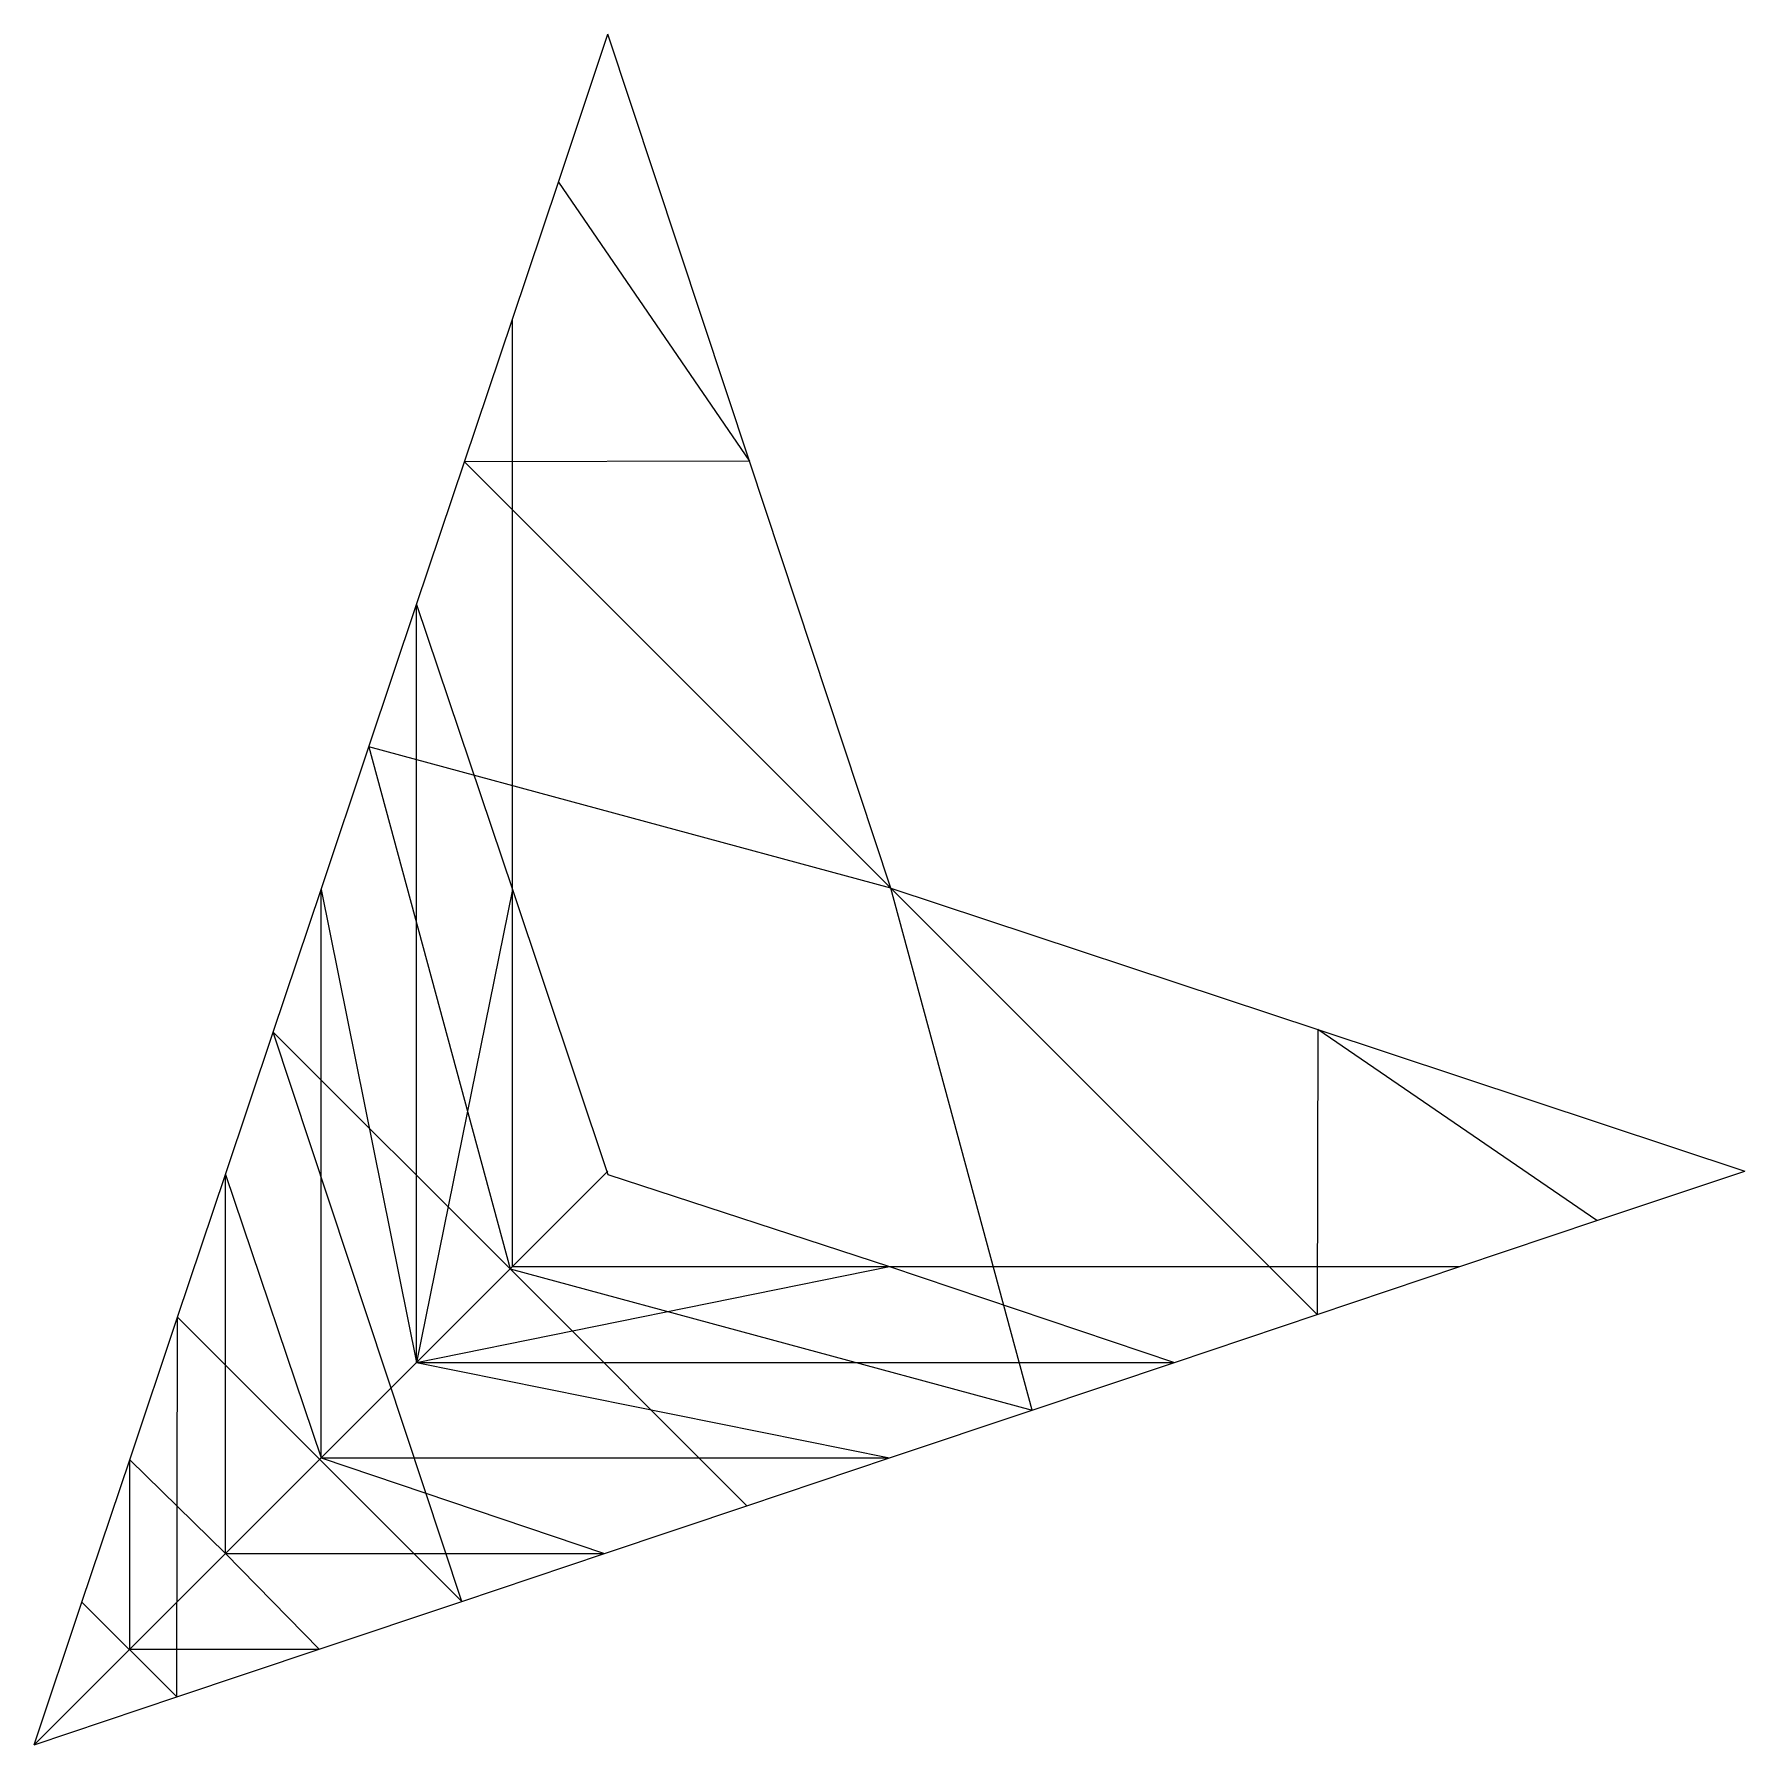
# Model space of a CAD drawing. Header units: millimetres. Extents: x 25.45 to 27.95, y 0.42 to 2.92.
import ezdxf

# ---------------------------------------------------------------- set-up
doc = ezdxf.new("R2010")
doc.units = ezdxf.units.MM
doc.layers.add('Pés - Diagonais Verticais', color=94, linetype='Continuous')
doc.layers.add('Pés - Montantes', color=110, linetype='Continuous')

msp = doc.modelspace()

# ---------------------------------------------------------------- linework, layer by layer
at = {"layer": 'Pés - Diagonais Verticais'}
for p, q in [((26.4943, 2.2937, 6.6791), (26.2881, 2.9163, 7.6166)), ((26.2158, 2.7007, 6.9683), (26.4943, 2.2937, 6.6791)), ((26.1487, 1.6692, 6.3666), (26.1487, 2.5006, 6.3666)), ((26.4943, 2.2937, 6.6791), (26.0789, 2.2927, 5.7416)), ((26.0789, 2.2927, 5.7416), (26.7006, 1.6711, 5.7416)), ((26.7006, 1.6711, 5.7416), (26.4943, 2.2937, 6.6791)), ((26.0092, 0.9797, 5.1166), (26.0092, 2.0849, 5.1166)), ((26.0092, 2.0849, 5.1166), (26.1487, 1.6692, 6.3666)), ((26.7006, 1.6711, 5.7416), (25.9395, 1.877, 4.4916)), ((25.9395, 1.877, 4.4916), (26.1454, 1.1159, 3.2416)), ((25.8698, 0.8403, 3.8666), (25.8698, 1.6692, 3.8666)), ((25.8698, 1.6692, 3.8666), (26.0092, 0.9797, 5.1166)), ((26.1487, 1.6692, 6.3666), (26.0092, 0.9797, 5.1166)), ((26.1487, 1.1192, 6.3666), (26.1487, 1.6692, 6.3666)), ((26.1487, 1.6692, 6.3666), (26.2881, 1.2534, 7.6166)), ((26.9065, 0.91, 4.4916), (26.7006, 1.6711, 5.7416)), ((26.7006, 1.6711, 5.7416), (27.3232, 1.4648, 6.6791)), ((26.7006, 1.6711, 5.7416), (27.3222, 1.0494, 5.7416)), ((26.0751, 0.6312, 1.9916), (25.8001, 1.4613, 3.2416)), ((25.8001, 1.4613, 3.2416), (26.1454, 1.1159, 3.2416)), ((27.3232, 1.4648, 6.6791), (27.3222, 1.0494, 5.7416)), ((27.7302, 1.1863, 6.9683), (27.3232, 1.4648, 6.6791)), ((27.3232, 1.4648, 6.6791), (27.9458, 1.2586, 7.6166)), ((25.7304, 0.7009, 2.6166), (25.7304, 1.2534, 2.6166)), ((25.7304, 1.2534, 2.6166), (25.8698, 0.8403, 3.8666)), ((26.2881, 1.2534, 7.6166), (26.6987, 1.1192, 6.3666)), ((26.0092, 0.9797, 5.1166), (26.6987, 1.1192, 6.3666)), ((26.1454, 1.1159, 3.2416), (26.9065, 0.91, 4.4916)), ((26.1454, 1.1159, 3.2416), (26.4908, 0.7706, 3.2416)), ((26.1487, 1.1192, 6.3666), (26.6987, 1.1192, 6.3666)), ((26.6987, 1.1192, 6.3666), (27.1144, 0.9797, 5.1166)), ((26.6987, 1.1192, 6.3666), (27.5301, 1.1192, 6.3666)), ((25.6594, 0.4918, 0.7416), (25.6607, 1.0456, 1.9916)), ((25.6607, 1.0456, 1.9916), (26.0751, 0.6312, 1.9916)), ((26.0092, 0.9797, 5.1166), (27.1144, 0.9797, 5.1166)), ((26.0092, 0.9797, 5.1166), (26.6987, 0.8403, 3.8666)), ((25.591, 0.5615, 1.3666), (25.591, 0.8377, 1.3666)), ((25.591, 0.8377, 1.3666), (25.7304, 0.7009, 2.6166)), ((25.8698, 0.8403, 3.8666), (26.6987, 0.8403, 3.8666)), ((25.8698, 0.8403, 3.8666), (26.2829, 0.7009, 2.6166)), ((25.7304, 0.7009, 2.6166), (26.2829, 0.7009, 2.6166)), ((25.8672, 0.5615, 1.3666), (25.7304, 0.7009, 2.6166)), ((25.5212, 0.6299, 0.7416), (25.6594, 0.4918, 0.7416)), ((25.591, 0.5615, 1.3666), (25.8672, 0.5615, 1.3666))]:
    msp.add_line(p, q, dxfattribs=at)
at = {"layer": 'Pés - Montantes'}
for p, q in [((26.2158, 2.7007, 6.9683), (26.2881, 2.9163, 7.6166)), ((26.1487, 2.5006, 6.3666), (26.2158, 2.7007, 6.9683)), ((26.0789, 2.2927, 5.7416), (26.1487, 2.5006, 6.3666)), ((26.0092, 2.0849, 5.1166), (26.0789, 2.2927, 5.7416)), ((25.9395, 1.877, 4.4916), (26.0092, 2.0849, 5.1166)), ((25.8698, 1.6692, 3.8666), (25.9395, 1.877, 4.4916)), ((25.8001, 1.4613, 3.2416), (25.8698, 1.6692, 3.8666)), ((25.7304, 1.2534, 2.6166), (25.8001, 1.4613, 3.2416)), ((25.6607, 1.0456, 1.9916), (25.7304, 1.2534, 2.6166)), ((26.1487, 1.1192, 6.3666), (26.2881, 1.2586, 7.6166)), ((27.7302, 1.1863, 6.9683), (27.9458, 1.2586, 7.6166)), ((27.5301, 1.1192, 6.3666), (27.7302, 1.1863, 6.9683)), ((26.0092, 0.9797, 5.1166), (26.1487, 1.1192, 6.3666)), ((27.3222, 1.0494, 5.7416), (27.5301, 1.1192, 6.3666)), ((27.1144, 0.9797, 5.1166), (27.3222, 1.0494, 5.7416)), ((25.591, 0.8377, 1.3666), (25.6607, 1.0456, 1.9916)), ((25.8698, 0.8403, 3.8666), (26.0092, 0.9797, 5.1166)), ((26.9065, 0.91, 4.4916), (27.1144, 0.9797, 5.1166)), ((26.6987, 0.8403, 3.8666), (26.9065, 0.91, 4.4916)), ((25.5212, 0.6299, 0.7416), (25.591, 0.8377, 1.3666)), ((25.7304, 0.7009, 2.6166), (25.8698, 0.8403, 3.8666)), ((26.4908, 0.7706, 3.2416), (26.6987, 0.8403, 3.8666)), ((26.2829, 0.7009, 2.6166), (26.4908, 0.7706, 3.2416)), ((25.591, 0.5615, 1.3666), (25.7304, 0.7009, 2.6166)), ((26.0751, 0.6312, 1.9916), (26.2829, 0.7009, 2.6166)), ((25.4515, 0.422, 0.1166), (25.5212, 0.6299, 0.7416)), ((25.8672, 0.5615, 1.3666), (26.0751, 0.6312, 1.9916)), ((25.4515, 0.422, 0.1166), (25.591, 0.5615, 1.3666)), ((25.6594, 0.4918, 0.7416), (25.8672, 0.5615, 1.3666)), ((25.4515, 0.422, 0.1166), (25.6594, 0.4918, 0.7416))]:
    msp.add_line(p, q, dxfattribs=at)

doc.saveas('drawing.dxf')
